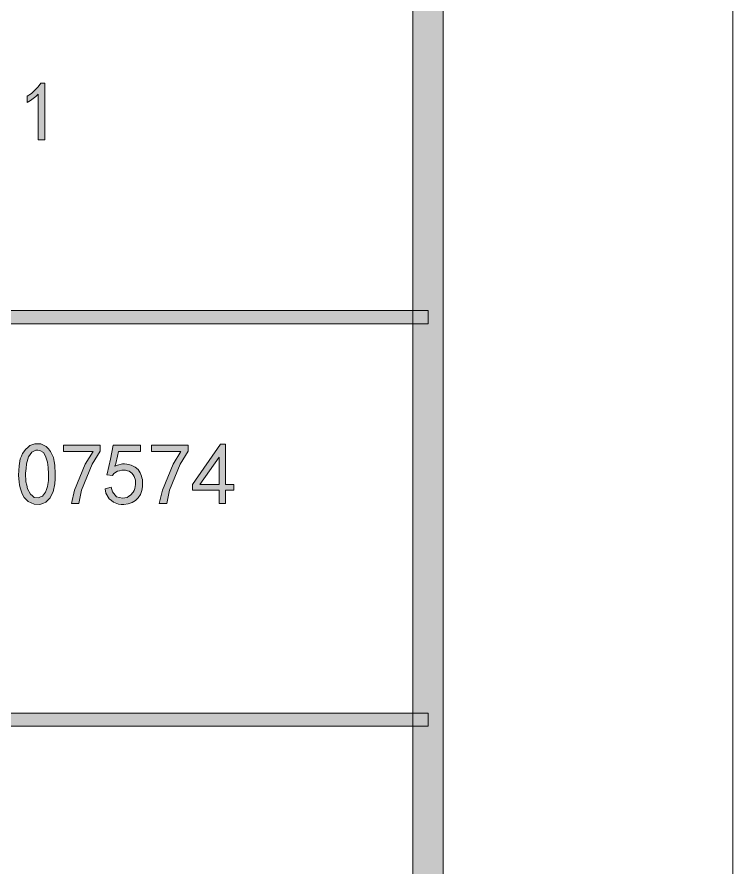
# Model space of a CAD drawing. Header units: millimetres. Extents: x 0 to 829, y 0 to 586.
# Drawn here: x 806.01 to 829.15, y 481.24 to 508.74 of the extents above; entities that cross this region are included whole.
import ezdxf

# ---------------------------------------------------------------- set-up
doc = ezdxf.new("R2010")
doc.units = ezdxf.units.MM

msp = doc.modelspace()

# ---------------------------------------------------------------- hatches: boundary and pattern name
h = msp.add_hatch(color=0)
h.dxf.hatch_style = 2
h.paths.add_polyline_path([(819.788528, 9.36625), (818.80075, 10.3505), (818.80075, 575.281778), (819.788528, 576.266028)])
h = msp.add_hatch(color=0)
h.dxf.hatch_style = 2
h.paths.add_polyline_path([(806.689889, 506.246694), (806.619333, 506.176139), (806.442944, 506.042083), (806.337111, 505.978583), (806.337111, 506.183194), (806.471167, 506.271389), (806.689889, 506.486583), (806.774556, 506.610056), (806.905083, 506.610056), (806.905083, 504.772083), (806.689889, 504.772083)])
h = msp.add_hatch(color=0)
h.dxf.hatch_style = 2
h.paths.add_polyline_path([(819.294639, 499.254639), (819.294639, 498.827778), (769.958667, 498.827778), (769.958667, 499.254639)])
h = msp.add_hatch(color=0)
h.paths.add_polyline_path([(806.065472, 494.086444), (806.072528, 494.234611), (806.111333, 494.467444), (806.150139, 494.552111), (806.185417, 494.636778), (806.287722, 494.781417), (806.35475, 494.834333), (806.421778, 494.890778), (806.584056, 494.947222), (806.682833, 494.947222), (806.778083, 494.947222), (806.947417, 494.866083), (807.0215, 494.784944), (807.092056, 494.703806), (807.187306, 494.502722), (807.208472, 494.37925), (807.229639, 494.259306), (807.24375, 493.977083), (807.236694, 493.818333), (807.229639, 493.659583), (807.173194, 493.402056), (807.127333, 493.303278), (807.077944, 493.2045), (806.936833, 493.063389), (806.841583, 493.024583), (806.749861, 492.985778), (806.559361, 492.996361), (806.464111, 493.042222), (806.372389, 493.088083), (806.238333, 493.215083), (806.199528, 493.292694), (806.160722, 493.370306), (806.104278, 493.532583), (806.086639, 493.620778), (806.072528, 493.705444), (806.058417, 493.938278)])
h.paths.add_polyline_path([(806.298306, 494.153472), (806.280667, 493.99825), (806.294778, 493.726611), (806.319472, 493.610194), (806.347694, 493.49025), (806.439417, 493.320917), (806.502917, 493.271528), (806.566417, 493.218611), (806.696944, 493.200972), (806.763972, 493.232722), (806.831, 493.260944), (806.929778, 493.384417), (806.958, 493.476139), (806.98975, 493.567861), (807.0215, 493.765417), (807.0215, 493.874778), (807.0215, 493.984139), (807.010917, 494.181694), (807.003861, 494.269889), (806.996806, 494.358083), (806.943889, 494.520361), (806.905083, 494.590917), (806.86275, 494.665), (806.749861, 494.739083), (806.682833, 494.742611), (806.612278, 494.742611), (806.488806, 494.675583), (806.435889, 494.6015), (806.382972, 494.530944), (806.315944, 494.305167)])
h = msp.add_hatch(color=0)
h.dxf.hatch_style = 2
h.paths.add_polyline_path([(807.765861, 493.024583), (807.864639, 493.447917), (808.213889, 494.287528), (808.464361, 494.703806), (807.508333, 494.703806), (807.508333, 494.901361), (808.697194, 494.901361), (808.697194, 494.714389), (808.436139, 494.291056), (808.090417, 493.447917), (808.009278, 493.024583)])
h = msp.add_hatch(color=0)
h.dxf.hatch_style = 2
h.paths.add_polyline_path([(809.0535, 493.546694), (809.092306, 493.398528), (809.222833, 493.232722), (809.318083, 493.215083), (809.413333, 493.197444), (809.565028, 493.218611), (809.625, 493.253889), (809.681444, 493.289167), (809.766111, 493.384417), (809.790806, 493.440861), (809.8155, 493.500833), (809.836667, 493.631361), (809.836667, 493.701917), (809.833139, 493.776), (809.794333, 493.895944), (809.759056, 493.948861), (809.72025, 493.99825), (809.628528, 494.065278), (809.575611, 494.079389), (809.519167, 494.097028), (809.392167, 494.097028), (809.325139, 494.079389), (809.254583, 494.065278), (809.141694, 493.987667), (809.095833, 493.924167), (808.908861, 493.948861), (808.919444, 493.980611), (809.025278, 494.456861), (809.120528, 494.901361), (809.995417, 494.901361), (809.995417, 494.703806), (809.286333, 494.703806), (809.258111, 494.552111), (809.201667, 494.312222), (809.173444, 494.224028), (809.258111, 494.262833), (809.413333, 494.298111), (809.483889, 494.298111), (809.557972, 494.294583), (809.695556, 494.259306), (809.762583, 494.231083), (809.829611, 494.199333), (809.928389, 494.118194), (809.956611, 494.065278), (809.988361, 494.012361), (810.030694, 493.906528), (810.044806, 493.853611), (810.058917, 493.800694), (810.0695, 493.687806), (810.0695, 493.624306), (810.065972, 493.564333), (810.041278, 493.440861), (810.020111, 493.373833), (809.995417, 493.310333), (809.928389, 493.2045), (809.886056, 493.165694), (809.840194, 493.123361), (809.730833, 493.056333), (809.667333, 493.031639), (809.603833, 493.006944), (809.459194, 492.985778), (809.374528, 492.992833), (809.289861, 492.996361), (809.131111, 493.059861), (809.057028, 493.112778), (808.982944, 493.169222), (808.880639, 493.359722), (808.852417, 493.49025)])
h = msp.add_hatch(color=0)
h.dxf.hatch_style = 2
h.paths.add_polyline_path([(810.605722, 493.024583), (810.708028, 493.447917), (811.057278, 494.287528), (811.30775, 494.703806), (810.351722, 494.703806), (810.351722, 494.901361), (811.540583, 494.901361), (811.540583, 494.714389), (811.279528, 494.291056), (810.933806, 493.447917), (810.852667, 493.024583)])
h = msp.add_hatch(color=0)
h.paths.add_polyline_path([(812.538944, 493.447917), (811.685222, 493.447917), (811.685222, 493.634889), (812.584806, 494.936639), (812.750611, 494.936639), (812.750611, 493.634889), (813.015194, 493.634889), (813.015194, 493.447917), (812.750611, 493.447917), (812.750611, 493.024583), (812.538944, 493.024583)])
h.paths.add_polyline_path([(812.538944, 493.634889), (812.538944, 494.513306), (811.918056, 493.634889)])
h = msp.add_hatch(color=0)
h.dxf.hatch_style = 2
h.paths.add_polyline_path([(819.294639, 486.247722), (819.294639, 485.824389), (769.958667, 485.824389), (769.958667, 486.247722)])

# ---------------------------------------------------------------- linework, layer by layer
at = {"color": 0, "lineweight": 0}
for points in [[(0, 0), (0, 585.632278), (829.154778, 585.632278), (829.154778, 0)], [(819.788528, 9.36625), (818.80075, 10.3505), (818.80075, 575.281778), (819.788528, 576.266028)], [(806.689889, 506.246694), (806.619333, 506.176139), (806.442944, 506.042083), (806.337111, 505.978583), (806.337111, 506.183194), (806.471167, 506.271389), (806.689889, 506.486583), (806.774556, 506.610056), (806.905083, 506.610056), (806.905083, 504.772083), (806.689889, 504.772083)], [(819.294639, 499.254639), (819.294639, 498.827778), (769.958667, 498.827778), (769.958667, 499.254639)], [(806.065472, 494.086444), (806.072528, 494.234611), (806.111333, 494.467444), (806.150139, 494.552111), (806.185417, 494.636778), (806.287722, 494.781417), (806.35475, 494.834333), (806.421778, 494.890778), (806.584056, 494.947222), (806.682833, 494.947222), (806.778083, 494.947222), (806.947417, 494.866083), (807.0215, 494.784944), (807.092056, 494.703806), (807.187306, 494.502722), (807.208472, 494.37925), (807.229639, 494.259306), (807.24375, 493.977083), (807.236694, 493.818333), (807.229639, 493.659583), (807.173194, 493.402056), (807.127333, 493.303278), (807.077944, 493.2045), (806.936833, 493.063389), (806.841583, 493.024583), (806.749861, 492.985778), (806.559361, 492.996361), (806.464111, 493.042222), (806.372389, 493.088083), (806.238333, 493.215083), (806.199528, 493.292694), (806.160722, 493.370306), (806.104278, 493.532583), (806.086639, 493.620778), (806.072528, 493.705444), (806.058417, 493.938278)], [(807.765861, 493.024583), (807.864639, 493.447917), (808.213889, 494.287528), (808.464361, 494.703806), (807.508333, 494.703806), (807.508333, 494.901361), (808.697194, 494.901361), (808.697194, 494.714389), (808.436139, 494.291056), (808.090417, 493.447917), (808.009278, 493.024583)], [(809.0535, 493.546694), (809.092306, 493.398528), (809.222833, 493.232722), (809.318083, 493.215083), (809.413333, 493.197444), (809.565028, 493.218611), (809.625, 493.253889), (809.681444, 493.289167), (809.766111, 493.384417), (809.790806, 493.440861), (809.8155, 493.500833), (809.836667, 493.631361), (809.836667, 493.701917), (809.833139, 493.776), (809.794333, 493.895944), (809.759056, 493.948861), (809.72025, 493.99825), (809.628528, 494.065278), (809.575611, 494.079389), (809.519167, 494.097028), (809.392167, 494.097028), (809.325139, 494.079389), (809.254583, 494.065278), (809.141694, 493.987667), (809.095833, 493.924167), (808.908861, 493.948861), (808.919444, 493.980611), (809.025278, 494.456861), (809.120528, 494.901361), (809.995417, 494.901361), (809.995417, 494.703806), (809.286333, 494.703806), (809.258111, 494.552111), (809.201667, 494.312222), (809.173444, 494.224028), (809.258111, 494.262833), (809.413333, 494.298111), (809.483889, 494.298111), (809.557972, 494.294583), (809.695556, 494.259306), (809.762583, 494.231083), (809.829611, 494.199333), (809.928389, 494.118194), (809.956611, 494.065278), (809.988361, 494.012361), (810.030694, 493.906528), (810.044806, 493.853611), (810.058917, 493.800694), (810.0695, 493.687806), (810.0695, 493.624306), (810.065972, 493.564333), (810.041278, 493.440861), (810.020111, 493.373833), (809.995417, 493.310333), (809.928389, 493.2045), (809.886056, 493.165694), (809.840194, 493.123361), (809.730833, 493.056333), (809.667333, 493.031639), (809.603833, 493.006944), (809.459194, 492.985778), (809.374528, 492.992833), (809.289861, 492.996361), (809.131111, 493.059861), (809.057028, 493.112778), (808.982944, 493.169222), (808.880639, 493.359722), (808.852417, 493.49025)], [(810.605722, 493.024583), (810.708028, 493.447917), (811.057278, 494.287528), (811.30775, 494.703806), (810.351722, 494.703806), (810.351722, 494.901361), (811.540583, 494.901361), (811.540583, 494.714389), (811.279528, 494.291056), (810.933806, 493.447917), (810.852667, 493.024583)], [(812.538944, 493.447917), (811.685222, 493.447917), (811.685222, 493.634889), (812.584806, 494.936639), (812.750611, 494.936639), (812.750611, 493.634889), (813.015194, 493.634889), (813.015194, 493.447917), (812.750611, 493.447917), (812.750611, 493.024583), (812.538944, 493.024583)], [(806.298306, 494.153472), (806.280667, 493.99825), (806.294778, 493.726611), (806.319472, 493.610194), (806.347694, 493.49025), (806.439417, 493.320917), (806.502917, 493.271528), (806.566417, 493.218611), (806.696944, 493.200972), (806.763972, 493.232722), (806.831, 493.260944), (806.929778, 493.384417), (806.958, 493.476139), (806.98975, 493.567861), (807.0215, 493.765417), (807.0215, 493.874778), (807.0215, 493.984139), (807.010917, 494.181694), (807.003861, 494.269889), (806.996806, 494.358083), (806.943889, 494.520361), (806.905083, 494.590917), (806.86275, 494.665), (806.749861, 494.739083), (806.682833, 494.742611), (806.612278, 494.742611), (806.488806, 494.675583), (806.435889, 494.6015), (806.382972, 494.530944), (806.315944, 494.305167)], [(812.538944, 493.634889), (812.538944, 494.513306), (811.918056, 493.634889)], [(819.294639, 486.247722), (819.294639, 485.824389), (769.958667, 485.824389), (769.958667, 486.247722)]]:
    msp.add_lwpolyline(points, close=True, dxfattribs=at)

doc.saveas('drawing.dxf')
